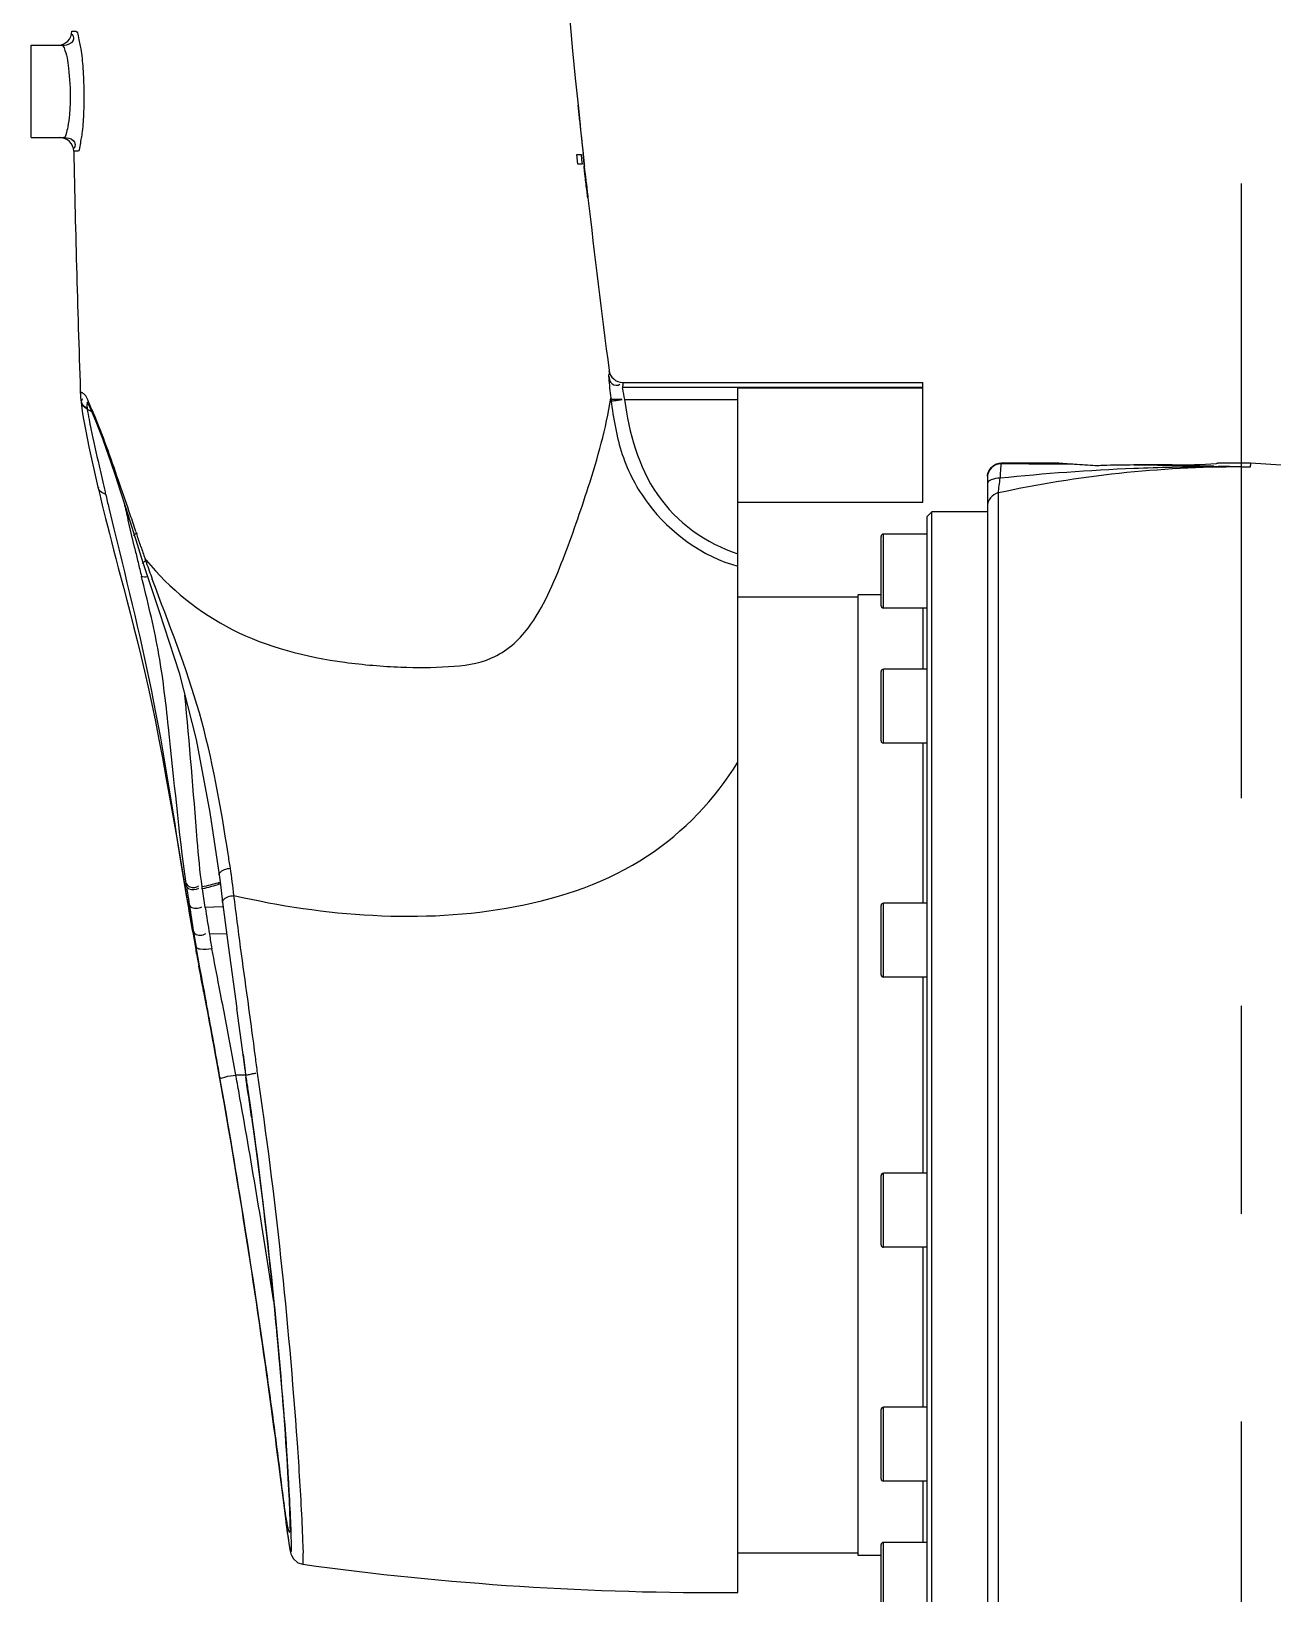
# Model space of a CAD drawing. Header units: millimetres. Extents: x 5828 to 7155, y 123 to 421.
# Drawn here: x 6344.66 to 6358.1, y 246.54 to 263.45 of the extents above; entities that cross this region are included whole.
import ezdxf

# ---------------------------------------------------------------- set-up
doc = ezdxf.new("R2010")
doc.units = ezdxf.units.MM
doc.linetypes.add('CENTER', pattern=[0.6, 0.375, -0.075, 0.075, -0.075])
doc.layers.add('中心线', color=7, linetype='Continuous')
doc.layers.add('外形图', color=7, linetype='Continuous')

msp = doc.modelspace()

# ---------------------------------------------------------------- linework, layer by layer
at = {"layer": '中心线', "linetype": 'CENTER', "ltscale": 30}
msp.add_line((6357.7575, 237.15), (6357.7575, 261.8058), dxfattribs=at)
at = {"layer": '外形图', "color": 0, "linetype": 'Continuous'}
for p, q in [((6345.0953, 263.4528), (6345.1392, 263.4527)), ((6344.6571, 262.3008), (6344.6571, 263.3008)), ((6344.6571, 263.3008), (6344.9898, 263.3008)), ((6350.5761, 262.6508), (6350.5763, 262.6508)), ((6350.5941, 262.4775), (6350.5761, 262.6508)), ((6350.5763, 262.6508), (6350.5906, 262.5122)), ((6350.5906, 262.5122), (6350.6006, 262.4167)), ((6350.6006, 262.4167), (6350.6107, 262.3209)), ((6344.6571, 262.3008), (6345.0105, 262.3008)), ((6350.6107, 262.3209), (6350.6315, 262.1261)), ((6345.1599, 262.1536), (6345.1173, 262.1538)), ((6350.5636, 262.1188), (6350.6093, 262.1188)), ((6350.5753, 262.0124), (6350.5636, 262.1188)), ((6350.6093, 262.1188), (6350.6151, 262.0656)), ((6350.6151, 262.0656), (6350.6209, 262.0124)), ((6350.6434, 262.0149), (6350.6314, 262.1261)), ((6350.6315, 262.1261), (6350.6436, 262.0149)), ((6350.6209, 262.0124), (6350.5753, 262.0124)), ((6350.6409, 261.9912), (6350.6427, 261.9912)), ((6350.6469, 261.938), (6350.6409, 261.9912)), ((6350.6427, 261.9912), (6350.6475, 261.9486)), ((6350.646, 261.9912), (6350.6434, 262.0149)), ((6350.6436, 262.0149), (6350.6462, 261.9912)), ((6350.6529, 261.8848), (6350.6469, 261.938)), ((6350.6475, 261.9486), (6350.6523, 261.9061)), ((6350.6523, 261.9061), (6350.6561, 261.8741)), ((6350.6566, 261.8537), (6350.6529, 261.8848)), ((6350.6561, 261.8741), (6350.6598, 261.8422)), ((6350.658, 261.8422), (6350.6566, 261.8537)), ((6350.663, 261.7997), (6350.658, 261.8422)), ((6350.6598, 261.8422), (6350.6652, 261.7997)), ((6350.6641, 261.7904), (6350.663, 261.7997)), ((6350.6657, 261.7781), (6350.6641, 261.7904)), ((6350.6652, 261.7997), (6350.6682, 261.7784)), ((6350.6683, 261.7571), (6350.6657, 261.7781)), ((6350.6672, 261.7997), (6350.6719, 261.7571)), ((6350.6682, 261.7784), (6350.6685, 261.7784)), ((6350.6736, 261.7146), (6350.6683, 261.7571)), ((6350.6719, 261.7571), (6350.6766, 261.7146)), ((6350.6792, 261.672), (6350.6736, 261.7146)), ((6350.6766, 261.7146), (6350.6811, 261.672)), ((6350.6802, 261.666), (6350.6792, 261.672)), ((6350.6825, 261.6507), (6350.6802, 261.666)), ((6350.6811, 261.672), (6350.6821, 261.6614)), ((6350.6821, 261.6614), (6350.683, 261.6507)), ((6350.683, 261.6507), (6350.6825, 261.6507)), ((6351.0563, 259.5978), (6354.3074, 259.5978)), ((6351.061, 259.6507), (6354.0574, 259.6507)), ((6352.3073, 259.5927), (6354.3074, 259.5927)), ((6352.3073, 246.5509), (6352.3073, 259.5927)), ((6354.0574, 259.6507), (6354.0574, 259.65)), ((6354.0574, 259.65), (6354.3074, 259.65)), ((6354.3074, 258.354), (6354.3074, 259.65)), ((6345.1911, 259.4835), (6345.1921, 259.4677)), ((6345.1921, 259.4675), (6345.2118, 259.3121)), ((6345.2625, 259.3673), (6345.2631, 259.3627)), ((6345.3133, 259.3316), (6345.263, 259.3627)), ((6350.93, 259.4801), (6350.9326, 259.4601)), ((6351.081, 259.4645), (6352.3073, 259.4645)), ((6355.5074, 258.7749), (6355.1574, 258.7749)), ((6355.1574, 258.7749), (6355.1574, 258.7689)), ((6355.7574, 258.7756), (6355.5074, 258.7756)), ((6355.5074, 258.7749), (6355.5074, 258.7756)), ((6355.7574, 258.7756), (6355.7805, 258.7739)), ((6357.0075, 258.7568), (6356.5916, 258.7568)), ((6357.4582, 258.7424), (6357.5068, 258.7414)), ((6357.4883, 258.7742), (6357.5025, 258.7753)), ((6357.5025, 258.7753), (6357.4883, 258.7742)), ((6357.5075, 258.7756), (6357.5025, 258.7753)), ((6357.8575, 258.7756), (6357.5075, 258.7756)), ((6357.7575, 258.7361), (6357.8575, 258.7361)), ((6357.8575, 258.7756), (6357.8575, 258.7567)), ((6357.8575, 258.7361), (6357.8575, 258.7567)), ((6355.008, 258.6375), (6355.0074, 258.6249)), ((6355.0074, 258.6249), (6355.0074, 246.2685)), ((6355.008, 258.6375), (6355.0096, 258.6506)), ((6352.3073, 258.354), (6354.3074, 258.354)), ((6355.1258, 258.4543), (6355.1258, 246.1271)), ((6345.4978, 258.2918), (6345.5522, 258.0672)), ((6345.7426, 258.0035), (6345.7059, 258.1612)), ((6354.3574, 258.2006), (6354.4074, 258.2506)), ((6354.3574, 246.1333), (6354.3574, 258.2006)), ((6355.0074, 258.2506), (6354.4074, 258.2506)), ((6354.4074, 246.1333), (6354.4074, 258.2506)), ((6345.7781, 257.8511), (6345.7426, 258.0035)), ((6345.7462, 258.0844), (6345.7752, 257.9913)), ((6345.7751, 257.9916), (6345.7898, 257.945)), ((6353.8574, 257.2331), (6353.8574, 257.9831)), ((6354.3574, 258.0081), (6353.8824, 258.0081)), ((6353.8824, 257.2081), (6353.8824, 258.0081)), ((6345.7898, 257.945), (6345.8481, 257.7575)), ((6345.8481, 257.7575), (6345.8688, 257.6916)), ((6353.6074, 257.3256), (6352.3073, 257.3256)), ((6353.8574, 257.3506), (6353.6074, 257.3506)), ((6353.6074, 246.9503), (6353.6074, 257.3506)), ((6354.3574, 257.2081), (6353.8824, 257.2081)), ((6354.3074, 257.2081), (6354.3074, 256.5457)), ((6353.8574, 255.7707), (6353.8574, 256.5207)), ((6354.3574, 256.5457), (6353.8824, 256.5457)), ((6353.8824, 255.7457), (6353.8824, 256.5457)), ((6354.3574, 256.4077), (6354.3574, 256.4207)), ((6354.3574, 255.7457), (6353.8824, 255.7457)), ((6354.3074, 255.7457), (6354.3074, 254.0128)), ((6346.3059, 254.2691), (6346.3312, 254.1182)), ((6346.6911, 254.3189), (6346.691, 254.3194)), ((6346.6911, 254.3189), (6346.7007, 254.2428)), ((6346.3329, 254.1123), (6346.3312, 254.1182)), ((6346.3312, 254.1182), (6346.3546, 253.9814)), ((6346.3349, 254.2166), (6346.3334, 254.227)), ((6346.338, 254.195), (6346.3349, 254.2166)), ((6346.509, 254.1681), (6346.5067, 254.1882)), ((6346.7007, 254.2428), (6346.7268, 254.0233)), ((6346.3546, 253.9814), (6346.4085, 253.6756)), ((6346.7279, 253.9716), (6346.5397, 253.9659)), ((6353.8574, 253.2378), (6353.8574, 253.9878)), ((6354.3574, 254.0128), (6353.8824, 254.0128)), ((6353.8824, 253.2128), (6353.8824, 254.0128)), ((6346.4085, 253.6756), (6346.4444, 253.4762)), ((6346.4192, 253.6165), (6346.4463, 253.4659)), ((6346.771, 253.6806), (6346.5858, 253.6758)), ((6346.4435, 253.5022), (6346.4406, 253.5386)), ((6346.4522, 253.4774), (6346.4406, 253.5385)), ((6346.4463, 253.4661), (6346.4435, 253.5022)), ((6346.4444, 253.4756), (6346.4444, 253.4758)), ((6346.4444, 253.4758), (6346.4542, 253.4238)), ((6346.4448, 253.4742), (6346.4444, 253.4756)), ((6346.4463, 253.4663), (6346.4721, 253.3302)), ((6346.4832, 253.3119), (6346.4522, 253.4774)), ((6354.3574, 253.2128), (6353.8824, 253.2128)), ((6354.3074, 253.2128), (6354.3074, 251.0881)), ((6346.5234, 253.0568), (6346.5522, 252.9022)), ((6346.5298, 253.0222), (6346.5672, 252.8204)), ((6346.9555, 252.3465), (6346.883, 252.8724)), ((6347.0649, 252.4964), (6347.0532, 252.5843)), ((6346.8531, 252.2516), (6346.8099, 252.4851)), ((6347.0752, 252.4183), (6347.0649, 252.4964)), ((6347.0843, 252.3493), (6347.0752, 252.4183)), ((6346.8717, 252.1504), (6346.8531, 252.2516)), ((6346.9517, 252.374), (6346.9646, 252.2569)), ((6346.9585, 252.3237), (6346.9555, 252.3465)), ((6346.9665, 252.2639), (6346.9585, 252.3237)), ((6346.9646, 252.2569), (6346.9711, 252.1977)), ((6346.974, 252.2078), (6346.9665, 252.2639)), ((6346.6774, 252.2149), (6346.7131, 252.0141)), ((6346.9762, 252.1504), (6346.8718, 252.1504)), ((6346.8752, 252.1322), (6346.8718, 252.1504)), ((6346.879, 252.1109), (6346.8752, 252.1322)), ((6346.9711, 252.1977), (6346.9762, 252.1504)), ((6346.9753, 252.1982), (6346.974, 252.2078)), ((6346.9816, 252.1504), (6346.9753, 252.1982)), ((6346.9762, 252.1504), (6346.9789, 252.1504)), ((6346.9762, 252.1504), (6346.9794, 252.129)), ((6346.9789, 252.1504), (6346.9816, 252.1504)), ((6346.9795, 252.129), (6346.9794, 252.1289)), ((6346.9794, 252.1289), (6346.9845, 252.0948)), ((6346.9846, 252.1298), (6346.9816, 252.1504)), ((6353.8574, 250.3131), (6353.8574, 251.0631)), ((6354.3574, 251.0881), (6353.8824, 251.0881)), ((6353.8824, 250.2881), (6353.8824, 251.0881)), ((6354.3574, 250.2881), (6353.8824, 250.2881)), ((6354.3074, 250.2881), (6354.3074, 248.5552)), ((6353.8574, 247.7802), (6353.8574, 248.5302)), ((6354.3574, 248.5552), (6353.8824, 248.5552)), ((6353.8824, 247.7552), (6353.8824, 248.5552)), ((6347.3396, 247.8934), (6347.4084, 247.3537)), ((6354.3574, 247.8802), (6354.3574, 247.8932)), ((6354.3574, 247.7552), (6353.8824, 247.7552)), ((6354.3074, 247.7552), (6354.3074, 247.0928)), ((6347.4552, 247.363), (6347.4555, 247.3525)), ((6353.8574, 246.3178), (6353.8574, 247.0678)), ((6354.3574, 247.0928), (6353.8824, 247.0928)), ((6353.8824, 246.2928), (6353.8824, 247.0928)), ((6353.6074, 246.9753), (6352.3073, 246.9753)), ((6353.8574, 246.9503), (6353.6074, 246.9503))]:
    msp.add_line(p, q, dxfattribs=at)
for points in [[(6345.2594, 259.4381), (6345.2599, 259.4373), (6345.2685, 259.4236), (6345.2835, 259.3957), (6345.3035, 259.3538), (6345.3281, 259.2979)], [(6345.2118, 259.3121), (6345.2817, 258.9525), (6345.3788, 258.5178)], [(6345.3281, 259.2979), (6345.357, 259.2278), (6345.39, 259.1434), (6345.4272, 259.0438), (6345.4686, 258.9282), (6345.5143, 258.7958), (6345.5649, 258.6457), (6345.6206, 258.4773), (6345.681, 258.2904), (6345.7462, 258.0844)], [(6362.2495, 257.3614), (6361.4653, 257.8438), (6360.5771, 258.2513), (6359.6441, 258.5454), (6358.6811, 258.7211), (6357.8575, 258.775)], [(6345.3787, 258.5185), (6345.3841, 258.4956), (6345.3978, 258.4382), (6345.4106, 258.3853)], [(6345.4106, 258.3853), (6345.4263, 258.321), (6345.4436, 258.2508)], [(6345.4436, 258.2508), (6345.4621, 258.1767), (6345.4817, 258.0985), (6345.5026, 258.0162), (6345.5247, 257.9296)], [(6345.5247, 257.9296), (6345.5483, 257.8386), (6345.5732, 257.7433), (6345.5994, 257.6435)], [(6345.5994, 257.6435), (6345.658, 257.4208), (6345.6915, 257.2931), (6345.7273, 257.1556), (6345.7648, 257.0097), (6345.8036, 256.8558), (6345.8432, 256.6942), (6345.8829, 256.5255), (6345.9226, 256.3502), (6345.9618, 256.1683), (6346.0005, 255.9801), (6346.0387, 255.7857), (6346.0767, 255.585), (6346.1151, 255.3761), (6346.154, 255.1601), (6346.1929, 254.939), (6346.2315, 254.7151), (6346.2691, 254.4909), (6346.3059, 254.2691)], [(6345.8689, 257.6913), (6346.0416, 257.1718), (6346.2582, 256.5081), (6346.4437, 255.7832), (6346.5911, 254.9953), (6346.691, 254.3194)], [(6346.7268, 254.0234), (6346.7913, 253.5285), (6346.883, 252.8724)], [(6346.4542, 253.4238), (6346.4921, 253.2235), (6346.5298, 253.0222)], [(6346.5672, 252.8204), (6346.6044, 252.6184), (6346.6411, 252.4164), (6346.6774, 252.2149)], [(6346.9845, 252.0948), (6347.0132, 251.9), (6347.0408, 251.7068), (6347.0673, 251.5156), (6347.0927, 251.3268), (6347.1171, 251.1406), (6347.1403, 250.9572), (6347.1625, 250.777), (6347.1837, 250.6002), (6347.2038, 250.4269), (6347.2228, 250.2575), (6347.2409, 250.0922), (6347.258, 249.931), (6347.2742, 249.7742), (6347.2894, 249.6219), (6347.3037, 249.4742), (6347.3172, 249.3312), (6347.3298, 249.1931), (6347.3416, 249.0599), (6347.3527, 248.9317), (6347.363, 248.8085), (6347.3726, 248.6903), (6347.3815, 248.5772), (6347.3898, 248.4692), (6347.3974, 248.3662), (6347.4045, 248.2683), (6347.4109, 248.1753), (6347.4169, 248.0874), (6347.4223, 248.0043), (6347.4272, 247.9261), (6347.4317, 247.8525), (6347.4357, 247.7837), (6347.4393, 247.7194), (6347.4425, 247.6595), (6347.4453, 247.6041), (6347.4477, 247.5529), (6347.4498, 247.5058), (6347.4516, 247.4628), (6347.4531, 247.4238), (6347.4542, 247.3886), (6347.4551, 247.3571), (6347.4557, 247.3293), (6347.4561, 247.3052), (6347.4562, 247.2846), (6347.4561, 247.2675), (6347.4559, 247.254), (6347.4555, 247.2444), (6347.4555, 247.2433)], [(6346.7131, 252.0141), (6346.7482, 251.8144), (6346.7826, 251.6161), (6346.8163, 251.4196), (6346.8491, 251.2251), (6346.8812, 251.0329), (6346.9124, 250.8434), (6346.9427, 250.6567), (6346.972, 250.4731), (6347.0004, 250.2929), (6347.0278, 250.1164), (6347.0543, 249.9437), (6347.0798, 249.775), (6347.1042, 249.6106), (6347.1277, 249.4506), (6347.1502, 249.2952), (6347.1717, 249.1446), (6347.1922, 248.9988), (6347.2118, 248.8579), (6347.2304, 248.7222), (6347.2481, 248.5916), (6347.2649, 248.4662), (6347.2808, 248.3461), (6347.2959, 248.2314), (6347.3101, 248.122), (6347.3236, 248.0179), (6347.3362, 247.9193), (6347.3481, 247.8259)], [(6347.3481, 247.8259), (6347.3796, 247.5779), (6347.3973, 247.4386)], [(6347.3973, 247.4386), (6347.4053, 247.3769), (6347.4126, 247.3204), (6347.4194, 247.269), (6347.4256, 247.2227), (6347.4313, 247.1812), (6347.4365, 247.1442), (6347.4412, 247.1114), (6347.4456, 247.0826), (6347.4496, 247.0573), (6347.4534, 247.0352), (6347.457, 247.016), (6347.4605, 246.9989), (6347.4642, 246.9832), (6347.4688, 246.967), (6347.4767, 246.9463), (6347.4964, 246.9132), (6347.5439, 246.8727), (6347.5958, 246.8555)]]:
    msp.add_lwpolyline(points, dxfattribs=at)
for centre, radius, start, end in [((6451.6607, 273.0262), 101.6154, 180.522369, 185.860331), ((6344.9454, 263.4508), 0.15, 270.00001, 0.76721), ((6451.5795, 273.019), 101.5341, 185.959316, 186.158733), ((6344.9673, 262.1507), 0.15, 1.1696, 89.99999), ((6529.8116, 265.9241), 184.7327, 181.169469, 181.996654), ((6451.5673, 273.0192), 101.5218, 186.429546, 187.492481), ((6351.061, 259.8007), 0.15, 187.49252, 270), ((6375.6911, 265.5603), 31.0564, 192.67009, 193.15066), ((6355.1574, 258.6189), 0.1499, 89.97071, 179.97067), ((6355.1577, 258.6246), 0.1504, 140.12109, 149.85117), ((6355.1576, 258.6247), 0.1502, 140.11599, 149.85712), ((6355.1577, 258.6247), 0.1503, 129.82742, 140.13229), ((6355.1576, 258.6248), 0.1502, 129.82478, 140.13781), ((6355.1578, 258.6243), 0.1507, 115.45866, 129.77264), ((6355.1578, 258.6244), 0.1506, 115.45652, 129.77555), ((6355.1571, 258.6257), 0.1492, 109.87285, 115.44305), ((6355.1571, 258.6258), 0.1491, 109.87064, 115.44416), ((6357.7611, 246.2756), 12.4605, 90.01654, 102.20962), ((6357.5783, 234.9913), 23.7473, 92.37741, 95.88037), ((6354.4677, 88.6383), 170.132, 89.500009, 89.76772), ((6356.595, 249.6086), 9.1482, 90.02135, 92.11479), ((6354.8249, 125.9129), 132.8556, 89.058707, 89.238045), ((6357.5277, 235.9813), 22.7561, 91.30805, 92.35333), ((6354.7658, 122.935), 135.8341, 88.864268, 89.054434), ((6357.0064, 265.4106), 6.6538, 270.00919, 274.15343), ((6357.5243, 236.1124), 22.625, 91.14354, 91.30712), ((6357.523, 236.1887), 22.5486, 89.40398, 91.14414), ((6354.9832, 132.681), 126.0857, 88.739208, 88.853175), ((6368.787, 263.9826), 23.9744, 193.23301, 193.36481), ((6317.619, 263.1303), 37.7973, 352.89358, 353.13703), ((6377.6747, 266.1239), 33.1164, 193.41486, 193.68023), ((6434.3043, 278.8528), 90.9825, 193.025426, 193.145411), ((6305.0651, 244.4514), 42.9308, 18.4458, 18.70388), ((6329.0565, 252.3699), 17.6666, 18.5846, 18.70309), ((6286.4546, 238.0875), 62.5989, 18.42602, 18.548209), ((6353.8824, 257.9831), 0.025, 90, 180), ((6368.1418, 263.0633), 22.963, 193.11939, 193.49649), ((6377.834, 268.5499), 33.7242, 198.45569, 198.57319), ((6376.2667, 265.0648), 31.3307, 193.588, 193.8755), ((6361.9188, 263.2022), 16.9346, 198.5736, 198.80451), ((6348.0636, 259.4928), 2.7917, 218.8003, 219.28461), ((6353.8203, 260.449), 8.3809, 198.8358, 199.12584), ((6354.5213, 260.6951), 9.1238, 199.14336, 200.35383), ((6353.8824, 257.2331), 0.025, 180, 270), ((6353.8824, 256.5207), 0.025, 90, 180), ((6353.8824, 255.7707), 0.025, 180, 270), ((6329.3234, 251.7712), 17.6844, 8.52519, 9.02725), ((6337.5468, 253.011), 9.3681, 6.65554, 8.48197), ((6390.4983, 261.5451), 44.7864, 189.55311, 190.19695), ((6356.8497, 255.6722), 10.6148, 187.99952, 188.36595), ((6371.9226, 257.9052), 25.8522, 188.4019, 188.70381), ((6346.3985, 255.1303), 0.9412, 287.10748, 288.7691), ((6380.1604, 259.1388), 34.1818, 188.6582, 189.15386), ((6389.4277, 260.6303), 43.4027, 188.83271, 189.22037), ((6353.8824, 253.9878), 0.025, 90, 180), ((6375.8528, 258.4443), 29.8185, 189.15312, 189.31937), ((6378.3554, 258.8544), 32.3546, 189.31839, 189.4579), ((6376.6179, 258.7017), 30.4498, 189.50049, 189.79773), ((6219.2276, 228.6222), 129.795, 10.873844, 11.059303), ((6216.5949, 228.7886), 132.1755, 10.57988, 10.700463), ((6211.5258, 228.0239), 137.3062, 10.439151, 10.612892), ((6237.6925, 232.1698), 110.9924, 10.546492, 10.873545), ((6353.8824, 253.2378), 0.025, 180, 270), ((6235.2189, 232.3774), 113.2165, 10.045006, 10.444998), ((6292.0204, 245.1379), 55.5341, 7.27736, 7.46117), ((6253.4692, 235.1384), 94.9392, 10.170587, 10.298212), ((6300.7185, 245.187), 46.7789, 8.00428, 8.53429), ((6300.7244, 245.2148), 46.7742, 8.32562, 8.50166), ((6347.3479, 249.951), 2.2332, 96.70614, 97.82844), ((6267.5774, 237.6172), 80.6151, 8.617202, 10.207114), ((6353.8824, 251.0631), 0.025, 90, 180), ((6353.8824, 250.3131), 0.025, 180, 270), ((6353.8824, 248.5302), 0.025, 90, 180), ((6353.8824, 247.7802), 0.025, 180, 270), ((6324.7653, 246.2326), 22.85, 2.63823, 2.78858), ((6353.8824, 247.0678), 0.025, 90, 180), ((6352.0446, 279.0506), 32.501, 262.1326, 270.46321)]:
    msp.add_arc(centre, radius, start, end, dxfattribs=at)
for points, knots in [([(6344.9898, 263.3008), (6345.0256, 263.3008), (6345.0794, 263.3108), (6345.1303, 263.3701), (6345.1122, 263.407), (6345.1006, 263.4215)], [0, 0, 0, 0, 0.5140628, 0.7338664, 1, 1, 1, 1]), ([(6345.1392, 263.4527), (6345.158, 263.4525), (6345.1703, 263.3578), (6345.2008, 263.248), (6345.2183, 263.0354), (6345.2297, 262.8027), (6345.2246, 262.5703), (6345.2135, 262.3572), (6345.1869, 262.2492), (6345.1782, 262.1536), (6345.1599, 262.1536)], [0, 0, 0, 0, 0.0428124, 0.1524001, 0.3132241, 0.5014415, 0.6895174, 0.8497848, 0.9583111, 1, 1, 1, 1]), ([(6344.9898, 263.3008), (6344.9941, 263.3008), (6345.0043, 263.2901), (6345.0091, 263.2793), (6345.0123, 263.2717)], [0, 0, 0, 0, 0.3444765, 1, 1, 1, 1]), ([(6345.0123, 263.2717), (6345.0415, 263.2032), (6345.0687, 263.0146), (6345.0839, 262.7722), (6345.0726, 262.5622), (6345.0569, 262.4276), (6345.0388, 262.3552), (6345.0227, 262.3008), (6345.0105, 262.3008)], [0, 0, 0, 0, 0.2262419, 0.5698567, 0.7364279, 0.8724682, 0.9628223, 1, 1, 1, 1]), ([(6345.0105, 262.3008), (6345.0457, 262.3008), (6345.1237, 262.2977), (6345.1394, 262.2066), (6345.1215, 262.1828)], [0, 0, 0, 0, 0.5410572, 1, 1, 1, 1]), ([(6350.9076, 259.7271), (6350.9064, 259.7183), (6350.9132, 259.6352), (6350.9206, 259.5534), (6350.93, 259.4802)], [0, 0, 0, 0, 0.1068407, 1, 1, 1, 1]), ([(6350.9123, 259.7811), (6350.9078, 259.781), (6350.9184, 259.7519), (6350.9095, 259.7405), (6350.9076, 259.7271)], [0, 0, 0, 0, 0.2483292, 1, 1, 1, 1]), ([(6350.9076, 259.7271), (6350.912, 259.6949), (6350.923, 259.6244), (6351.0071, 259.6144), (6351.0296, 259.6317)], [0, 0, 0, 0, 0.5340326, 1, 1, 1, 1]), ([(6345.3495, 259.2766), (6345.3271, 259.3313), (6345.2823, 259.4169), (6345.255, 259.508), (6345.1854, 259.5583), (6345.1903, 259.506), (6345.191, 259.4879)], [0, 0, 0, 0, 0.4851112, 0.7594988, 0.8512469, 1, 1, 1, 1]), ([(6351.0563, 259.5978), (6351.0549, 259.5932), (6351.0626, 259.5469), (6351.0708, 259.5037), (6351.0809, 259.4645)], [0, 0, 0, 0, 0.1060403, 1, 1, 1, 1]), ([(6351.061, 259.6507), (6351.0566, 259.6507), (6351.067, 259.6219), (6351.0582, 259.6109), (6351.0563, 259.5978)], [0, 0, 0, 0, 0.2492303, 1, 1, 1, 1]), ([(6345.2007, 259.4405), (6345.2005, 259.4443), (6345.2012, 259.4523), (6345.2038, 259.4599), (6345.2055, 259.4637)], [0, 0, 0, 0, 0.4766474, 1, 1, 1, 1]), ([(6345.2009, 259.4361), (6345.2007, 259.4403), (6345.2016, 259.4492), (6345.2049, 259.4576), (6345.207, 259.4618)], [0, 0, 0, 0, 0.4725845, 1, 1, 1, 1]), ([(6345.2055, 259.4637), (6345.2063, 259.4655), (6345.2082, 259.4691), (6345.2104, 259.4726), (6345.2116, 259.4744)], [0, 0, 0, 0, 0.483596, 1, 1, 1, 1]), ([(6345.207, 259.4618), (6345.2077, 259.4632), (6345.2092, 259.466), (6345.2109, 259.4686), (6345.2118, 259.47)], [0, 0, 0, 0, 0.4873122, 1, 1, 1, 1]), ([(6345.2675, 259.4255), (6345.2645, 259.4245), (6345.2598, 259.4148), (6345.2599, 259.4061), (6345.2599, 259.4001)], [0, 0, 0, 0, 0.344289, 1, 1, 1, 1]), ([(6345.2599, 259.4001), (6345.2599, 259.3979), (6345.26, 259.3932), (6345.2603, 259.3886), (6345.2605, 259.3862)], [0, 0, 0, 0, 0.473411, 1, 1, 1, 1]), ([(6345.2605, 259.3862), (6345.2607, 259.3832), (6345.2613, 259.3769), (6345.262, 259.3706), (6345.2625, 259.3673)], [0, 0, 0, 0, 0.4761758, 1, 1, 1, 1]), ([(6350.036, 256.992), (6350.2029, 257.2153), (6350.4228, 257.734), (6350.7107, 258.5663), (6350.8812, 259.1526), (6350.93, 259.4802)], [0, 0, 0, 0, 0.314992, 0.6258523, 1, 1, 1, 1]), ([(6350.93, 259.4801), (6350.9346, 259.4693), (6350.9876, 259.4688), (6351.022, 259.4684), (6351.051, 259.4714)], [0, 0, 0, 0, 0.2887892, 1, 1, 1, 1]), ([(6350.9326, 259.4601), (6350.9387, 259.4506), (6350.9896, 259.4579), (6351.0241, 259.4586), (6351.0526, 259.4647)], [0, 0, 0, 0, 0.2783608, 1, 1, 1, 1]), ([(6350.9326, 259.4601), (6350.9585, 259.2614), (6351.0258, 258.8619), (6351.3975, 258.1464), (6351.9265, 257.7665), (6352.3073, 257.6597)], [0, 0, 0, 0, 0.2516658, 0.5032239, 1, 1, 1, 1]), ([(6351.081, 259.4645), (6351.1278, 259.1055), (6351.3239, 258.3732), (6351.9626, 257.903), (6352.3073, 257.7962)], [0, 0, 0, 0, 0.5007677, 1, 1, 1, 1]), ([(6345.2823, 259.2494), (6345.2888, 259.216), (6345.3232, 259.0486), (6345.3608, 258.882), (6345.391, 258.7485)], [0, 0, 0, 0, 0.1989959, 1, 1, 1, 1]), ([(6345.7286, 258.2183), (6345.6918, 258.327), (6345.5696, 258.6812), (6345.4477, 259.0359), (6345.3495, 259.2766)], [0, 0, 0, 0, 0.3062579, 1, 1, 1, 1]), ([(6355.1574, 258.7689), (6355.154, 258.7659), (6355.1539, 258.7482), (6355.146, 258.6995), (6355.1463, 258.6503), (6355.1454, 258.6137)], [0, 0, 0, 0, 0.0878503, 0.2952743, 1, 1, 1, 1]), ([(6355.9523, 258.7638), (6355.9251, 258.7651), (6355.8871, 258.7651), (6355.7202, 258.782), (6355.7574, 258.7756)], [0, 0, 0, 0, 0.4193418, 1, 1, 1, 1]), ([(6356.2575, 258.7505), (6356.2302, 258.7495), (6356.1283, 258.7475), (6356.0269, 258.7604), (6355.9523, 258.7638)], [0, 0, 0, 0, 0.2676452, 1, 1, 1, 1]), ([(6355.1454, 258.6137), (6355.1121, 258.6126), (6355.065, 258.6089), (6355.0074, 258.5754), (6355.0074, 258.5569)], [0, 0, 0, 0, 0.6431075, 1, 1, 1, 1]), ([(6355.1258, 258.4543), (6355.0933, 258.4473), (6355.0312, 258.4101), (6355.0074, 258.3417), (6355.0074, 258.3086)], [0, 0, 0, 0, 0.5010025, 1, 1, 1, 1]), ([(6345.5522, 258.0672), (6345.7023, 257.443), (6346.0275, 256.1372), (6346.217, 254.805), (6346.3329, 254.1123)], [0, 0, 0, 0, 0.4775508, 1, 1, 1, 1]), ([(6345.7688, 257.9901), (6345.7694, 257.9959), (6345.7824, 258.0098), (6345.7973, 258.017), (6345.8076, 258.0217)], [0, 0, 0, 0, 0.337879, 1, 1, 1, 1]), ([(6345.8609, 257.6895), (6345.8609, 257.6954), (6345.8772, 257.7107), (6345.8937, 257.7174), (6345.9058, 257.7224)], [0, 0, 0, 0, 0.3126745, 1, 1, 1, 1]), ([(6345.9028, 257.7252), (6346.1549, 257.4171), (6346.8179, 256.8816), (6347.8317, 256.6288), (6348.6275, 256.5631), (6349.1587, 256.5625), (6349.6687, 256.6249), (6349.9339, 256.8553), (6350.036, 256.992)], [0, 0, 0, 0, 0.2610202, 0.5383578, 0.6715732, 0.7841111, 0.8881155, 1, 1, 1, 1]), ([(6345.8502, 257.5514), (6345.8604, 257.5491), (6345.8826, 257.5467), (6345.9047, 257.5477), (6345.9163, 257.549)], [0, 0, 0, 0, 0.4734653, 1, 1, 1, 1]), ([(6346.3334, 254.227), (6346.2562, 254.7878), (6346.1771, 255.6327), (6346.0497, 256.7479), (6345.9151, 257.2871), (6345.8502, 257.5513)], [0, 0, 0, 0, 0.5050565, 0.7573068, 1, 1, 1, 1]), ([(6346.7888, 254.546), (6346.7073, 255.0587), (6346.5321, 256.0808), (6346.1452, 257.0414), (6345.9672, 257.5217)], [0, 0, 0, 0, 0.5033704, 1, 1, 1, 1]), ([(6346.5067, 254.1882), (6346.4835, 254.3568), (6346.4235, 255.0499), (6346.3726, 255.7432), (6346.3204, 256.2658)], [0, 0, 0, 0, 0.2447465, 1, 1, 1, 1]), ([(6346.8517, 254.0968), (6347.3452, 253.9819), (6348.3618, 253.8313), (6349.9014, 253.9025), (6351.3569, 254.3975), (6352.0591, 255.1399), (6352.3073, 255.5391)], [0, 0, 0, 0, 0.2530488, 0.5100751, 0.7651702, 1, 1, 1, 1]), ([(6346.6912, 254.3194), (6346.6903, 254.3269), (6346.7137, 254.3756), (6346.7713, 254.3853), (6346.8124, 254.3928)], [0, 0, 0, 0, 0.1526082, 1, 1, 1, 1]), ([(6346.338, 254.195), (6346.3398, 254.19), (6346.3478, 254.18), (6346.3581, 254.173), (6346.3644, 254.1698)], [0, 0, 0, 0, 0.4290689, 1, 1, 1, 1]), ([(6346.4286, 254.183), (6346.4354, 254.1843), (6346.4496, 254.1886), (6346.4628, 254.1954), (6346.4694, 254.1996)], [0, 0, 0, 0, 0.4700422, 1, 1, 1, 1]), ([(6346.7269, 254.0234), (6346.726, 254.031), (6346.75, 254.081), (6346.8095, 254.0898), (6346.8517, 254.0968)], [0, 0, 0, 0, 0.1519938, 1, 1, 1, 1]), ([(6347.0532, 252.5843), (6347.0358, 252.7136), (6346.9675, 253.2176), (6346.8957, 253.7212), (6346.8517, 254.0968)], [0, 0, 0, 0, 0.2564947, 1, 1, 1, 1]), ([(6346.3682, 253.9931), (6346.3705, 253.9857), (6346.405, 253.9485), (6346.4673, 253.9549), (6346.5024, 253.9741)], [0, 0, 0, 0, 0.1618955, 1, 1, 1, 1]), ([(6346.4139, 253.7009), (6346.4159, 253.6937), (6346.4506, 253.6562), (6346.5126, 253.6642), (6346.5478, 253.6835)], [0, 0, 0, 0, 0.157334, 1, 1, 1, 1]), ([(6346.4586, 253.5211), (6346.4545, 253.5228), (6346.4478, 253.5263), (6346.4423, 253.5322), (6346.4413, 253.5352)], [0, 0, 0, 0, 0.5917217, 1, 1, 1, 1]), ([(6346.6123, 253.5201), (6346.5711, 253.5113), (6346.5181, 253.5051), (6346.4674, 253.5173), (6346.4586, 253.5211)], [0, 0, 0, 0, 0.8148299, 1, 1, 1, 1]), ([(6346.5522, 252.9022), (6346.6397, 252.4305), (6346.9383, 250.7668), (6347.1862, 249.0941), (6347.3396, 247.8934)], [0, 0, 0, 0, 0.2838434, 1, 1, 1, 1]), ([(6346.6998, 252.1248), (6346.7138, 252.1132), (6346.7801, 252.1462), (6346.8326, 252.143), (6346.8716, 252.1504)], [0, 0, 0, 0, 0.3136646, 1, 1, 1, 1]), ([(6347.4325, 247.2662), (6347.3988, 247.4601), (6347.3327, 248.0261), (6347.1114, 249.6488), (6346.8865, 251.0728), (6346.6999, 252.1248)], [0, 0, 0, 0, 0.120137, 0.3477041, 1, 1, 1, 1]), ([(6346.9814, 252.1517), (6346.9844, 252.1559), (6347.0098, 252.1546), (6347.0279, 252.1612), (6347.0438, 252.1634)], [0, 0, 0, 0, 0.2461626, 1, 1, 1, 1]), ([(6347.5883, 247.3442), (6347.5749, 247.6194), (6347.4731, 249.2338), (6347.3016, 250.8445), (6347.1072, 252.1726)], [0, 0, 0, 0, 0.1702709, 1, 1, 1, 1]), ([(6347.4621, 247.409), (6347.4502, 247.663), (6347.3541, 249.1941), (6347.191, 250.7214), (6347.0057, 251.9876)], [0, 0, 0, 0, 0.1657839, 1, 1, 1, 1]), ([(6347.0417, 251.7008), (6347.1695, 250.7915), (6347.325, 249.3467), (6347.4404, 247.8974), (6347.4552, 247.363)], [0, 0, 0, 0, 0.6319824, 1, 1, 1, 1]), ([(6347.4084, 247.3537), (6347.4126, 247.3218), (6347.4256, 247.2233), (6347.4387, 247.1246), (6347.45, 247.0583)], [0, 0, 0, 0, 0.3230439, 1, 1, 1, 1]), ([(6347.4555, 247.3525), (6347.4568, 247.3018), (6347.4708, 247.1297), (6347.4364, 247.2436), (6347.4325, 247.2662)], [0, 0, 0, 0, 0.6877802, 1, 1, 1, 1]), ([(6347.4722, 247.1383), (6347.4718, 247.1566), (6347.4694, 247.2469), (6347.4655, 247.3371), (6347.4621, 247.409)], [0, 0, 0, 0, 0.2029677, 1, 1, 1, 1]), ([(6347.5958, 246.8555), (6347.6047, 246.8542), (6347.5956, 246.914), (6347.6065, 246.9718), (6347.5963, 247.1193), (6347.594, 247.2221), (6347.5911, 247.2843)], [0, 0, 0, 0, 0.062669, 0.2511746, 0.564681, 1, 1, 1, 1]), ([(6347.45, 247.0583), (6347.4537, 247.037), (6347.4857, 246.9302), (6347.4733, 247.091), (6347.4722, 247.1383)], [0, 0, 0, 0, 0.3138387, 1, 1, 1, 1])]:
    msp.add_open_spline(points, degree=3, knots=knots, dxfattribs=at)
for points in [[(6345.2625, 259.3673), (6345.2351, 259.3837), (6345.2018, 259.4086), (6345.2007, 259.4405)], [(6345.263, 259.3627), (6345.2355, 259.3792), (6345.202, 259.4041), (6345.2009, 259.4361)], [(6345.263, 259.3627), (6345.2679, 259.3247), (6345.275, 259.287), (6345.2823, 259.2494)], [(6355.0277, 258.7002), (6355.0189, 258.685), (6355.0126, 258.668), (6355.0097, 258.6506)], [(6355.0097, 258.6506), (6355.0126, 258.668), (6355.0189, 258.685), (6355.0277, 258.7002)], [(6355.1574, 258.7749), (6355.1402, 258.7749), (6355.1226, 258.7718), (6355.1064, 258.7659)], [(6355.1064, 258.7659), (6355.1226, 258.7718), (6355.1402, 258.7749), (6355.1574, 258.7749)], [(6345.4619, 258.4409), (6345.4282, 258.4502), (6345.372, 258.4852), (6345.3887, 258.5158)], [(6346.3334, 254.227), (6346.3445, 254.1938), (6346.3943, 254.1764), (6346.4286, 254.183)], [(6346.3644, 254.1698), (6346.3965, 254.1534), (6346.4407, 254.1592), (6346.4724, 254.1764)], [(6346.5938, 254.2085), (6346.5648, 254.2014), (6346.5357, 254.1948), (6346.5067, 254.1882)], [(6346.5989, 254.1898), (6346.5691, 254.182), (6346.5391, 254.175), (6346.509, 254.1681)], [(6346.5397, 253.9659), (6346.5293, 254.0332), (6346.519, 254.1006), (6346.5093, 254.1681)], [(6346.6753, 254.2308), (6346.6484, 254.2225), (6346.6211, 254.2152), (6346.5938, 254.2085)], [(6346.7034, 254.2217), (6346.6691, 254.2093), (6346.6341, 254.199), (6346.5989, 254.1898)]]:
    msp.add_open_spline(points, degree=3, dxfattribs=at)

doc.saveas('drawing.dxf')
